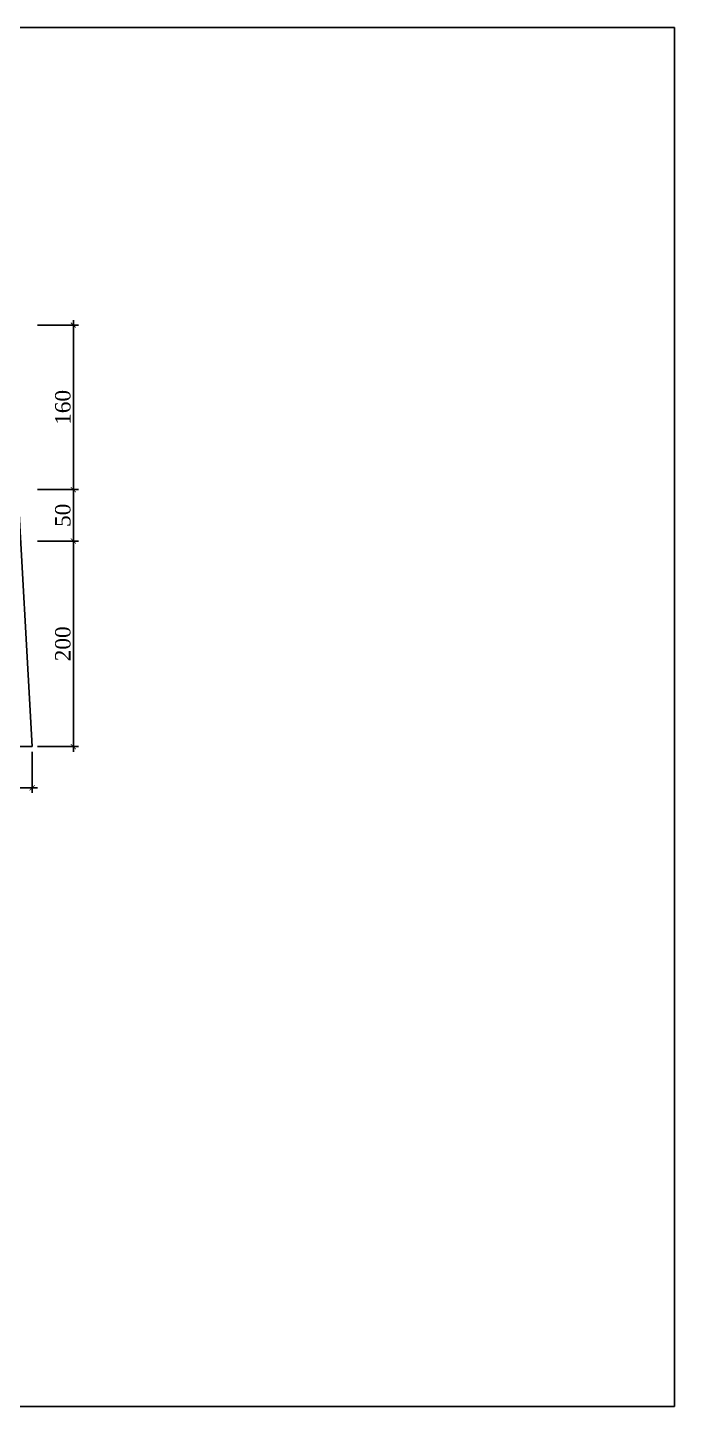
# Model space of a CAD drawing. Extents: x -149716 to 104715, y -26828 to 33500.
# Drawn here: x 6310 to 18888, y -12836 to 13989 of the extents above; entities that cross this region are included whole.
import ezdxf

# ---------------------------------------------------------------- set-up
doc = ezdxf.new("R2010")
doc.units = 0
doc.header["$LTSCALE"] = 1000
doc.layers.get('0').update_dxf_attribs({"linetype": 'CONTINUOUS'})
doc.layers.get('Defpoints').update_dxf_attribs({"color": 250, "linetype": 'CONTINUOUS'})
doc.styles.add('dd', font='times.ttf')
doc.dimstyles.get("Standard").update_dxf_attribs({"dimtxt": 0.18, "dimasz": 0.18, "dimexe": 0.18, "dimexo": 0.0625, "dimgap": 0.09, "dimtad": 0, "dimtih": 1, "dimtoh": 1, "dimdec": 4, "dimzin": 0, "dimdsep": 46, "dimtxsty": 'Standard', "dimcen": 0.09, "dimadec": 0, "dimazin": 0, "dimtfac": 1, "dimtdec": 4, "dimtofl": 0, "dimtmove": 0, "dimatfit": 3, "dimfxl": 1, "dimtolj": 1, "dimtzin": 0, "dimarcsym": 0})

# ---------------------------------------------------------------- blocks, each defined once
blk = doc.blocks.new('_ArchTick')
at = {"color": 0, "linetype": 'ByBlock', "const_width": 0.15}
blk.add_lwpolyline([(-0.5, -0.5), (0.5, 0.5)], dxfattribs=at)
blk = doc.blocks.new('*D618')
at = {"color": 0, "lineweight": -2, "transparency": 16777216}
for p, q in [((4800, -100), (4800, -900)), ((6400, -100), (6400, -900)), ((4700, -800), (6500, -800))]:
    blk.add_line(p, q, dxfattribs=at)
at = {"layer": 'Defpoints', "color": 0, "transparency": 16777216}
for p in [(4800, 0), (6400, 0), (6400, -800)]:
    blk.add_point(p, dxfattribs=at)
at = {"color": 0, "lineweight": -2, "transparency": 16777216, "xscale": 100, "yscale": 100, "zscale": 100, "rotation": 180}
blk.add_blockref('_ArchTick', (4800, -800), dxfattribs=at)
at = {"color": 0, "lineweight": -2, "transparency": 16777216, "xscale": 100, "yscale": 100, "zscale": 100}
blk.add_blockref('_ArchTick', (6400, -800), dxfattribs=at)
at = {"color": 0, "transparency": 16777216, "insert": (5600, -597), "char_height": 300, "attachment_point": 5, "style": 'dd'}
blk.add_mtext('\\A1;80', dxfattribs=at)
blk = doc.blocks.new('*D619')
at = {"color": 0, "lineweight": -2, "transparency": 16777216}
for p, q in [((7200, -100), (7200, 4100)), ((6500, 4000), (7300, 4000)), ((6500, 0), (7300, 0))]:
    blk.add_line(p, q, dxfattribs=at)
at = {"layer": 'Defpoints', "color": 0, "transparency": 16777216}
for p in [(6400, 4000), (7200, 4000), (6400, 0)]:
    blk.add_point(p, dxfattribs=at)
at = {"color": 0, "lineweight": -2, "transparency": 16777216, "xscale": 100, "yscale": 100, "zscale": 100}
for p, rotation in [((7200, 4000), 90), ((7200, 0), 270)]:
    blk.add_blockref('_ArchTick', p, dxfattribs=dict(at, rotation=rotation))
at = {"color": 0, "transparency": 16777216, "insert": (6997, 2000), "char_height": 300, "attachment_point": 5, "rotation": 90, "style": 'dd'}
blk.add_mtext('\\A1;200', dxfattribs=at)
blk = doc.blocks.new('*D620')
at = {"color": 0, "lineweight": -2, "transparency": 16777216}
for p, q in [((7200, 3900), (7200, 5100)), ((6500, 5000), (7300, 5000)), ((6500, 4000), (7300, 4000))]:
    blk.add_line(p, q, dxfattribs=at)
at = {"layer": 'Defpoints', "color": 0, "transparency": 16777216}
for p in [(6400, 5000), (7200, 5000), (6400, 4000)]:
    blk.add_point(p, dxfattribs=at)
at = {"color": 0, "lineweight": -2, "transparency": 16777216, "xscale": 100, "yscale": 100, "zscale": 100}
for p, rotation in [((7200, 5000), 90), ((7200, 4000), 270)]:
    blk.add_blockref('_ArchTick', p, dxfattribs=dict(at, rotation=rotation))
at = {"color": 0, "transparency": 16777216, "insert": (6997, 4500), "char_height": 300, "attachment_point": 5, "rotation": 90, "style": 'dd'}
blk.add_mtext('\\A1;50', dxfattribs=at)
blk = doc.blocks.new('*D621')
at = {"color": 0, "lineweight": -2, "transparency": 16777216}
for p, q in [((6500, 8200), (7300, 8200)), ((7200, 4900), (7200, 8300)), ((6500, 5000), (7300, 5000))]:
    blk.add_line(p, q, dxfattribs=at)
at = {"layer": 'Defpoints', "color": 0, "transparency": 16777216}
for p in [(6400, 8200), (7200, 8200), (6400, 5000)]:
    blk.add_point(p, dxfattribs=at)
at = {"color": 0, "lineweight": -2, "transparency": 16777216, "xscale": 100, "yscale": 100, "zscale": 100}
for p, rotation in [((7200, 8200), 90), ((7200, 5000), 270)]:
    blk.add_blockref('_ArchTick', p, dxfattribs=dict(at, rotation=rotation))
at = {"color": 0, "transparency": 16777216, "insert": (6997, 6600), "char_height": 300, "attachment_point": 5, "rotation": 90, "style": 'dd'}
blk.add_mtext('\\A1;160', dxfattribs=at)

msp = doc.modelspace()

# ---------------------------------------------------------------- linework, layer by layer
for p, q in [((6400, 0), (6095.50315, 5461.43586)), ((0, 0), (6400, 0))]:
    msp.add_line(p, q)
msp.add_lwpolyline([(-17041.4364, 13989.0429), (18888.34633, 13989.0429), (18888.34633, -12835.79969), (-17041.4364, -12835.79969)], close=True)

# ---------------------------------------------------------------- dimensions: what is measured, and where the dimension line sits
for p1, p2, text, picture, middle in [((6400, 5000), (6400, 8200), '160', '*D621', (6997.40447, 6600)), ((6400, 4000), (6400, 5000), '50', '*D620', (6997.40447, 4500)), ((6400, 0), (6400, 4000), '200', '*D619', (6997.40447, 2000)), ((4800, 0), (6400, 0), '80', '*D618', (5600, -597.40447))]:
    dim = msp.add_aligned_dim(p1=p1, p2=p2, distance=-800, text=text, dimstyle='Standard', override={"dimtxt": 300, "dimasz": 100, "dimexe": 100, "dimexo": 100, "dimgap": 50, "dimtad": 1, "dimjust": 0, "dimtih": 0, "dimtxsty": 'dd', "dimblk1": 'ArchTick', "dimblk2": 'ArchTick', "dimsah": 1, "dimdle": 100})
    dim.commit()
    dim.dimension.update_dxf_attribs({"geometry": picture, "text_midpoint": middle})

doc.saveas('drawing.dxf')
